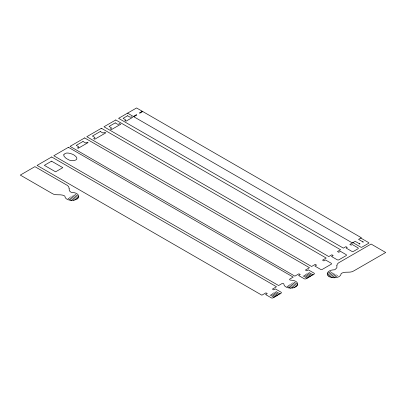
<?xml version="1.0" encoding="UTF-8"?>
<svg xmlns="http://www.w3.org/2000/svg" width="406" height="406" viewBox="0 0 406 406"><rect width="100%" height="100%" fill="white"/><g stroke="black" fill="none" stroke-linecap="round" stroke-linejoin="round"><path stroke-width="0.61" d="M359.396 243.747C359.168 244.686 360.939 243.468 359.396 243.747L355.184 241.316L349.845 244.397L351.154 245.153L352.251 244.524L357.93 247.802A1.238 0.716 0 0 1 357.93 248.812L353.56 251.339A1.238 0.716 0 0 1 351.809 251.339L346.13 248.056L347.221 247.427L345.912 246.67L343.38 248.127L118.588 118.344L136.568 107.96L361.365 237.743L358.554 239.367L362.771 241.803C364.263 241.6 362.507 242.788 362.771 241.803M327.261 273.644L330.717 271.65M327.596 275.035L332.088 272.441M328.51 276.095L333.463 273.233M329.834 276.912L334.833 274.025M331.56 277.501L336.209 274.816M333.803 277.79L337.579 275.608M360.802 238.068L368.673 242.61A0.797 0.457 0 0 1 368.673 243.26L361.929 247.158A0.797 0.457 0 0 1 360.802 247.158L352.936 242.61M127.575 113.152L352.372 242.935M308.951 272.502L313.107 274.903M307.784 273.182L311.935 275.578M306.611 273.857L310.763 276.253M305.439 274.532L309.59 276.933M304.267 275.212L308.418 277.608M303.094 275.887L307.246 278.283M293.914 282.165L297.684 284.347M292.538 282.957L297.187 285.641M291.168 283.753L296.167 286.636M289.793 284.545L294.751 287.402M288.422 285.337L292.919 287.93M287.052 286.128L290.503 288.123M275.958 291.554L280.115 293.949M274.786 292.229L278.942 294.629M273.614 292.904L277.77 295.304M272.441 293.584L276.598 295.979M271.269 294.259L275.425 296.659M270.097 294.934L274.253 297.334M74.958 194.433L78.734 196.616M73.587 195.225L78.231 197.91M72.212 196.017L77.216 198.904M70.842 196.814L75.795 199.671M69.472 197.605L73.963 200.199M68.096 198.397L71.552 200.391M336.873 265.565L336.873 267.767L334.996 269.614A1.193 0.69 0 0 1 334.153 269.817A6.912 3.989 0 0 0 327.256 273.806A6.912 3.989 0 0 0 334.163 277.795A6.912 3.989 0 0 0 341.081 273.817A1.193 0.69 0 0 1 341.426 273.329C345.333 270.959 350.424 273.542 354.205 270.675L385.7 252.491L371.089 244.052L338.64 262.804L337.31 264.073L336.873 265.565M63.742 154.869L64.102 156.33L65.914 158.193A12.962 7.486 0 0 0 67.959 159.375C71.268 161.974 81.246 160.527 74.694 155.488A12.962 7.486 0 0 0 72.649 154.31C70.076 153.28 65.325 151.687 63.742 154.869M69.132 188.501L69.33 190.79L71.004 192.211A1.193 0.69 0 0 0 71.847 192.414A6.912 3.989 0 0 1 78.744 196.408A6.912 3.989 0 0 1 71.837 200.391A6.912 3.989 0 0 1 64.919 196.413A1.193 0.69 0 0 0 64.574 195.925C60.667 193.56 55.576 196.139 51.795 193.271L20.3 175.087L34.911 166.653L67.36 185.405L68.69 186.674L69.132 188.501M51.684 156.97L37.073 165.404L261.87 295.187L265.945 292.838L267.255 293.594L265.6 294.548L271.284 297.831A1.238 0.716 0 0 0 273.03 297.831L281.053 293.198A1.238 0.716 0 0 0 281.053 292.188L275.375 288.91L273.72 289.864L272.406 289.108L276.481 286.753L51.684 156.97M68.411 147.312L53.8 155.747L278.592 285.535L281.84 283.657A1.193 0.69 0 0 1 283.139 283.51A1.193 0.69 0 0 1 283.875 284.144A6.912 3.989 0 0 0 290.792 288.123A6.912 3.989 0 0 0 297.694 284.139A6.912 3.989 0 0 0 290.803 280.145A1.193 0.69 0 0 1 289.701 279.719A1.193 0.69 0 0 1 289.96 278.973L293.208 277.095L68.411 147.312M84.676 137.918L70.065 146.358L294.863 276.141L298.938 273.786L300.247 274.547L298.593 275.501L304.277 278.78A1.238 0.716 0 0 0 306.022 278.78L314.051 274.146A1.238 0.716 0 0 0 314.051 273.142L308.367 269.858L306.713 270.812L305.398 270.056L309.473 267.706L84.676 137.918M101.404 128.26L86.793 136.7L311.59 266.483L315.244 264.377L316.553 265.133L314.899 266.087L320.583 269.366A1.238 0.716 0 0 0 322.328 269.366L331.195 264.25A1.238 0.716 0 0 0 331.195 263.24L325.516 259.957L323.861 260.916L322.547 260.155L326.201 258.049L101.404 128.26M115.776 119.968L103.972 126.779L328.769 256.567L331.859 254.78L333.174 255.536L331.519 256.49L337.198 259.774A1.238 0.716 0 0 0 338.949 259.774L346.13 255.628A1.238 0.716 0 0 0 346.13 254.618L340.446 251.339L338.792 252.293L337.482 251.537L340.573 249.751L115.776 119.968M82.991 141.486L76.247 145.384L78.495 146.678A0.797 0.457 0 0 1 78.495 147.327L77.48 147.916L78.18 148.322L88.082 142.602L87.381 142.201L86.366 142.785A0.797 0.457 0 0 1 85.24 142.785L82.991 141.486M100.282 131.508L92.411 136.051L94.659 137.35A0.797 0.457 0 0 1 94.659 137.999L93.644 138.583L94.765 139.233L105.793 132.869L104.667 132.219L103.652 132.808A0.797 0.457 0 0 1 102.53 132.808L100.282 131.508M115.213 122.886L109.031 126.454L111.28 127.753A0.797 0.457 0 0 1 111.28 128.403L110.265 128.991L111.386 129.636L120.724 124.246L119.603 123.597L118.588 124.185A0.797 0.457 0 0 1 117.461 124.185L115.213 122.886M127.575 115.746L123.079 118.344L125.327 119.643A0.797 0.457 0 0 1 125.327 120.293L124.875 120.552L125.997 121.201L132.529 117.43L131.402 116.781L130.95 117.045A0.797 0.457 0 0 1 129.824 117.045L127.575 115.746M51.567 161.172L44.355 165.333L55.592 171.824L62.803 167.663L51.567 161.172M136.249 114.796L133.802 116.212L134.224 116.456L136.67 115.04L136.249 114.796M141.867 111.554L139.42 112.964L139.842 113.208L142.288 111.797L141.867 111.554"/></g></svg>
